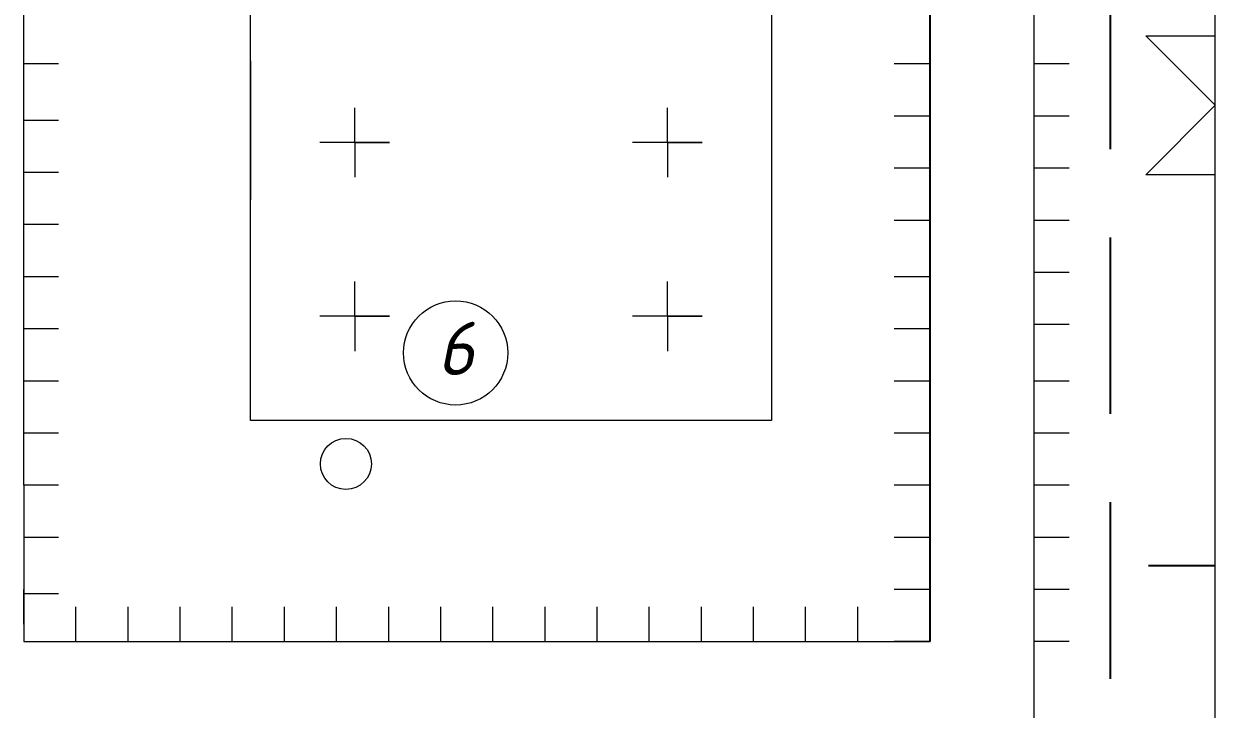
# Model space of a CAD drawing. Header units: millimetres. Extents: x 27137 to 30937, y -4667 to -569.
# Drawn here: x 28990.11 to 29024.4, y -2575.11 to -2555.39 of the extents above; entities that cross this region are included whole.
import ezdxf

# ---------------------------------------------------------------- set-up
doc = ezdxf.new("R2010")
doc.units = ezdxf.units.MM
doc.header["$LTSCALE"] = 0.4
doc.linetypes.add('штриховаяX2', pattern=[38.1, 25.4, -12.7])
doc.styles.add('Isocpeur', font='isocpeui.ttf', dxfattribs={"height": 2.5})

msp = doc.modelspace()

# ---------------------------------------------------------------- linework, layer by layer
at = {"linetype": 'штриховаяX2', "ltscale": 0.5}
msp.add_line((29021.3754, -2531.0555), (29021.3754, -2656.1993), dxfattribs=at)
at = {"lineweight": 15}
for p, q in [((29024.396, -2580.2309), (29024.396, -2535.2309)), ((28996.6313, -2566.8039), (28996.6313, -2541.8039)), ((28996.6313, -2566.8039), (28996.6313, -2541.8039)), ((29011.6313, -2541.8039), (29011.6313, -2566.8039)), ((29011.6313, -2541.8039), (29011.6313, -2566.8039)), ((29022.396, -2555.7309), (29024.396, -2555.7309)), ((29022.396, -2555.7309), (29024.396, -2557.7309)), ((28991.1105, -2556.5431), (28990.1105, -2556.5431)), ((28991.1105, -2556.5431), (28990.1105, -2556.5431)), ((28991.1105, -2556.5431), (28990.1105, -2556.5431)), ((28991.1105, -2556.5431), (28990.1105, -2556.5431)), ((28991.1105, -2556.5431), (28990.1105, -2556.5431)), ((28991.1105, -2556.5431), (28990.1105, -2556.5431)), ((28991.1105, -2556.5431), (28990.1105, -2556.5431)), ((28991.1105, -2556.5431), (28990.1105, -2556.5431)), ((28991.1105, -2556.5431), (28990.1105, -2556.5431)), ((28991.1105, -2556.5431), (28990.1105, -2556.5431)), ((28991.1105, -2556.5431), (28990.1105, -2556.5431)), ((28991.1105, -2556.5431), (28990.1105, -2556.5431)), ((28991.1105, -2556.5431), (28990.1105, -2556.5431)), ((28991.1105, -2556.5431), (28990.1105, -2556.5431)), ((28991.1105, -2556.5431), (28990.1105, -2556.5431)), ((28991.1105, -2556.5431), (28990.1105, -2556.5431)), ((28991.1105, -2556.5431), (28990.1105, -2556.5431)), ((28991.1105, -2556.5431), (28990.1105, -2556.5431)), ((28991.1105, -2556.5431), (28990.1105, -2556.5431)), ((28991.1105, -2556.5431), (28990.1105, -2556.5431)), ((28991.1105, -2556.5431), (28990.1105, -2556.5431)), ((28991.1105, -2556.5431), (28990.1105, -2556.5431)), ((28991.1105, -2556.5431), (28990.1105, -2556.5431)), ((28991.1105, -2556.5431), (28990.1105, -2556.5431)), ((28991.1105, -2556.5431), (28990.1105, -2556.5431)), ((28991.1105, -2556.5431), (28990.1105, -2556.5431)), ((28991.1105, -2556.5431), (28990.1105, -2556.5431)), ((28991.1105, -2556.5431), (28990.1105, -2556.5431)), ((28991.1105, -2556.5431), (28990.1105, -2556.5431)), ((28991.1105, -2556.5431), (28990.1105, -2556.5431)), ((28991.1105, -2556.5431), (28990.1105, -2556.5431)), ((28991.1105, -2556.5431), (28990.1105, -2556.5431)), ((28991.1105, -2556.5431), (28990.1105, -2556.5431)), ((28991.1105, -2556.5431), (28990.1105, -2556.5431)), ((28991.1105, -2556.5431), (28990.1105, -2556.5431)), ((28991.1105, -2556.5431), (28990.1105, -2556.5431)), ((28991.1105, -2556.5431), (28990.1105, -2556.5431)), ((28991.1105, -2556.5431), (28990.1105, -2556.5431)), ((28991.1105, -2556.5431), (28990.1105, -2556.5431)), ((28991.1105, -2556.5431), (28990.1105, -2556.5431)), ((28991.1105, -2556.5431), (28990.1105, -2556.5431)), ((28991.1105, -2556.5431), (28990.1105, -2556.5431)), ((28991.1105, -2556.5431), (28990.1105, -2556.5431)), ((28991.1105, -2556.5431), (28990.1105, -2556.5431)), ((28991.1105, -2556.5431), (28990.1105, -2556.5431)), ((28991.1105, -2556.5431), (28990.1105, -2556.5431)), ((28991.1105, -2556.5431), (28990.1105, -2556.5431)), ((28991.1105, -2556.5431), (28990.1105, -2556.5431)), ((28991.1105, -2556.5431), (28990.1105, -2556.5431)), ((28991.1105, -2556.5431), (28990.1105, -2556.5431)), ((28991.1105, -2556.5431), (28990.1105, -2556.5431)), ((28991.1105, -2556.5431), (28990.1105, -2556.5431)), ((28991.1105, -2556.5431), (28990.1105, -2556.5431)), ((28991.1105, -2556.5431), (28990.1105, -2556.5431)), ((28991.1105, -2556.5431), (28990.1105, -2556.5431)), ((28991.1105, -2556.5431), (28990.1105, -2556.5431)), ((28991.1105, -2556.5431), (28990.1105, -2556.5431)), ((28991.1105, -2556.5431), (28990.1105, -2556.5431)), ((28991.1105, -2556.5431), (28990.1105, -2556.5431)), ((28991.1105, -2556.5431), (28990.1105, -2556.5431)), ((28991.1105, -2556.5431), (28990.1105, -2556.5431)), ((28991.1105, -2556.5431), (28990.1105, -2556.5431)), ((28991.1105, -2556.5431), (28990.1105, -2556.5431)), ((28991.1105, -2556.5431), (28990.1105, -2556.5431)), ((28991.1105, -2556.5431), (28990.1105, -2556.5431)), ((28991.1105, -2556.5431), (28990.1105, -2556.5431)), ((28991.1105, -2556.5431), (28990.1105, -2556.5431)), ((28996.6313, -2556.4562), (28996.6313, -2560.4562)), ((29016.1603, -2556.5431), (29015.1603, -2556.5431)), ((29016.1603, -2556.5431), (29015.1603, -2556.5431)), ((29016.1603, -2556.5431), (29015.1603, -2556.5431)), ((29016.1603, -2556.5431), (29015.1603, -2556.5431)), ((29016.1603, -2556.5431), (29015.1603, -2556.5431)), ((29016.1603, -2556.5431), (29015.1603, -2556.5431)), ((29016.1603, -2556.5431), (29015.1603, -2556.5431)), ((29016.1603, -2556.5431), (29015.1603, -2556.5431)), ((29016.1603, -2556.5431), (29015.1603, -2556.5431)), ((29016.1603, -2556.5431), (29015.1603, -2556.5431)), ((29016.1603, -2556.5431), (29015.1603, -2556.5431)), ((29016.1603, -2556.5431), (29015.1603, -2556.5431)), ((29016.1603, -2556.5431), (29015.1603, -2556.5431)), ((29016.1603, -2556.5431), (29015.1603, -2556.5431)), ((29016.1603, -2556.5431), (29015.1603, -2556.5431)), ((29016.1603, -2556.5431), (29015.1603, -2556.5431)), ((29016.1603, -2556.5431), (29015.1603, -2556.5431)), ((29020.1898, -2556.5431), (29019.1898, -2556.5431)), ((29020.1898, -2556.5431), (29019.1898, -2556.5431)), ((29020.1898, -2556.5431), (29019.1898, -2556.5431)), ((29020.1898, -2556.5431), (29019.1898, -2556.5431)), ((29020.1898, -2556.5431), (29019.1898, -2556.5431)), ((29020.1898, -2556.5431), (29019.1898, -2556.5431)), ((29020.1898, -2556.5431), (29019.1898, -2556.5431)), ((29020.1898, -2556.5431), (29019.1898, -2556.5431)), ((29020.1898, -2556.5431), (29019.1898, -2556.5431)), ((29020.1898, -2556.5431), (29019.1898, -2556.5431)), ((29020.1898, -2556.5431), (29019.1898, -2556.5431)), ((29024.396, -2557.7309), (29022.396, -2559.7309)), ((28999.6313, -2558.8039), (28999.6313, -2557.8039)), ((29008.6313, -2558.8039), (29008.6313, -2557.8039)), ((29016.1603, -2558.0431), (29015.1603, -2558.0431)), ((29016.1603, -2558.0431), (29015.1603, -2558.0431)), ((29016.1603, -2558.0431), (29015.1603, -2558.0431)), ((29016.1603, -2558.0431), (29015.1603, -2558.0431)), ((29016.1603, -2558.0431), (29015.1603, -2558.0431)), ((29016.1603, -2558.0431), (29015.1603, -2558.0431)), ((29016.1603, -2558.0431), (29015.1603, -2558.0431)), ((29016.1603, -2558.0431), (29015.1603, -2558.0431)), ((29016.1603, -2558.0431), (29015.1603, -2558.0431)), ((29016.1603, -2558.0431), (29015.1603, -2558.0431)), ((29016.1603, -2558.0431), (29015.1603, -2558.0431)), ((29020.1898, -2558.0431), (29019.1898, -2558.0431)), ((29020.1898, -2558.0431), (29019.1898, -2558.0431)), ((29020.1898, -2558.0431), (29019.1898, -2558.0431)), ((29020.1898, -2558.0431), (29019.1898, -2558.0431)), ((29020.1898, -2558.0431), (29019.1898, -2558.0431)), ((29020.1898, -2558.0431), (29019.1898, -2558.0431)), ((29020.1898, -2558.0431), (29019.1898, -2558.0431)), ((29020.1898, -2558.0431), (29019.1898, -2558.0431)), ((29020.1898, -2558.0431), (29019.1898, -2558.0431)), ((29020.1898, -2558.0431), (29019.1898, -2558.0431)), ((29020.1898, -2558.0431), (29019.1898, -2558.0431)), ((29020.1898, -2558.0431), (29019.1898, -2558.0431)), ((29020.1898, -2558.0431), (29019.1898, -2558.0431)), ((28991.1105, -2558.167), (28990.1105, -2558.167)), ((28991.1105, -2558.167), (28990.1105, -2558.167)), ((28991.1105, -2558.167), (28990.1105, -2558.167)), ((28991.1105, -2558.167), (28990.1105, -2558.167)), ((28991.1105, -2558.167), (28990.1105, -2558.167)), ((28991.1105, -2558.167), (28990.1105, -2558.167)), ((28991.1105, -2558.167), (28990.1105, -2558.167)), ((28991.1105, -2558.167), (28990.1105, -2558.167)), ((28991.1105, -2558.167), (28990.1105, -2558.167)), ((28991.1105, -2558.167), (28990.1105, -2558.167)), ((28991.1105, -2558.167), (28990.1105, -2558.167)), ((28991.1105, -2558.167), (28990.1105, -2558.167)), ((28991.1105, -2558.167), (28990.1105, -2558.167)), ((28991.1105, -2558.167), (28990.1105, -2558.167)), ((28991.1105, -2558.167), (28990.1105, -2558.167)), ((28991.1105, -2558.167), (28990.1105, -2558.167)), ((28991.1105, -2558.167), (28990.1105, -2558.167)), ((28991.1105, -2558.167), (28990.1105, -2558.167)), ((28991.1105, -2558.167), (28990.1105, -2558.167)), ((28991.1105, -2558.167), (28990.1105, -2558.167)), ((28991.1105, -2558.167), (28990.1105, -2558.167)), ((28991.1105, -2558.167), (28990.1105, -2558.167)), ((28991.1105, -2558.167), (28990.1105, -2558.167)), ((28991.1105, -2558.167), (28990.1105, -2558.167)), ((28991.1105, -2558.167), (28990.1105, -2558.167)), ((28999.6313, -2558.8039), (28998.6313, -2558.8039)), ((28999.6313, -2558.8039), (28999.321, -2558.8039)), ((28999.6313, -2558.8039), (28999.6313, -2558.8039)), ((28999.6313, -2558.8039), (29000.6313, -2558.8039)), ((29000.6313, -2558.8039), (28999.6313, -2558.8039)), ((28999.6313, -2558.8039), (28999.6313, -2559.8039)), ((29008.6313, -2558.8039), (29007.6313, -2558.8039)), ((29008.6313, -2558.8039), (29008.321, -2558.8039)), ((29008.6313, -2558.8039), (29008.6313, -2558.8039)), ((29008.6313, -2558.8039), (29009.6313, -2558.8039)), ((29009.6313, -2558.8039), (29008.6313, -2558.8039)), ((29008.6313, -2558.8039), (29008.6313, -2559.8039)), ((28996.6313, -2566.8039), (28996.6313, -2559.1947)), ((28991.1105, -2559.667), (28990.1105, -2559.667)), ((28991.1105, -2559.667), (28990.1105, -2559.667)), ((28991.1105, -2559.667), (28990.1105, -2559.667)), ((28991.1105, -2559.667), (28990.1105, -2559.667)), ((28991.1105, -2559.667), (28990.1105, -2559.667)), ((28991.1105, -2559.667), (28990.1105, -2559.667)), ((28991.1105, -2559.667), (28990.1105, -2559.667)), ((28991.1105, -2559.667), (28990.1105, -2559.667)), ((28991.1105, -2559.667), (28990.1105, -2559.667)), ((28991.1105, -2559.667), (28990.1105, -2559.667)), ((28991.1105, -2559.667), (28990.1105, -2559.667)), ((28991.1105, -2559.667), (28990.1105, -2559.667)), ((28991.1105, -2559.667), (28990.1105, -2559.667)), ((28991.1105, -2559.667), (28990.1105, -2559.667)), ((28991.1105, -2559.667), (28990.1105, -2559.667)), ((28991.1105, -2559.667), (28990.1105, -2559.667)), ((28991.1105, -2559.667), (28990.1105, -2559.667)), ((29016.1603, -2559.5431), (29015.1603, -2559.5431)), ((29016.1603, -2559.5431), (29015.1603, -2559.5431)), ((29016.1603, -2559.5431), (29015.1603, -2559.5431)), ((29016.1603, -2559.5431), (29015.1603, -2559.5431)), ((29016.1603, -2559.5431), (29015.1603, -2559.5431)), ((29016.1603, -2559.5431), (29015.1603, -2559.5431)), ((29016.1603, -2559.5431), (29015.1603, -2559.5431)), ((29016.1603, -2559.5431), (29015.1603, -2559.5431)), ((29016.1603, -2559.5431), (29015.1603, -2559.5431)), ((29016.1603, -2559.5431), (29015.1603, -2559.5431)), ((29016.1603, -2559.5431), (29015.1603, -2559.5431)), ((29016.1603, -2559.5431), (29015.1603, -2559.5431)), ((29016.1603, -2559.5431), (29015.1603, -2559.5431)), ((29016.1603, -2559.5431), (29015.1603, -2559.5431)), ((29016.1603, -2559.5431), (29015.1603, -2559.5431)), ((29016.1603, -2559.5431), (29015.1603, -2559.5431)), ((29016.1603, -2559.5431), (29015.1603, -2559.5431)), ((29016.1603, -2559.5431), (29015.1603, -2559.5431)), ((29016.1603, -2559.5431), (29015.1603, -2559.5431)), ((29016.1603, -2559.5431), (29015.1603, -2559.5431)), ((29016.1603, -2559.5431), (29015.1603, -2559.5431)), ((29020.1898, -2559.5431), (29019.1898, -2559.5431)), ((29020.1898, -2559.5431), (29019.1898, -2559.5431)), ((29020.1898, -2559.5431), (29019.1898, -2559.5431)), ((29020.1898, -2559.5431), (29019.1898, -2559.5431)), ((29020.1898, -2559.5431), (29019.1898, -2559.5431)), ((29020.1898, -2559.5431), (29019.1898, -2559.5431)), ((29020.1898, -2559.5431), (29019.1898, -2559.5431)), ((29020.1898, -2559.5431), (29019.1898, -2559.5431)), ((29020.1898, -2559.5431), (29019.1898, -2559.5431)), ((29020.1898, -2559.5431), (29019.1898, -2559.5431)), ((29020.1898, -2559.5431), (29019.1898, -2559.5431)), ((29020.1898, -2559.5431), (29019.1898, -2559.5431)), ((29020.1898, -2559.5431), (29019.1898, -2559.5431)), ((29020.1898, -2559.5431), (29019.1898, -2559.5431)), ((29020.1898, -2559.5431), (29019.1898, -2559.5431)), ((29020.1898, -2559.5431), (29019.1898, -2559.5431)), ((29020.1898, -2559.5431), (29019.1898, -2559.5431)), ((29024.396, -2559.7309), (29022.396, -2559.7309)), ((28991.1105, -2561.167), (28990.1105, -2561.167)), ((28991.1105, -2561.167), (28990.1105, -2561.167)), ((28991.1105, -2561.167), (28990.1105, -2561.167)), ((28991.1105, -2561.167), (28990.1105, -2561.167)), ((28991.1105, -2561.167), (28990.1105, -2561.167)), ((28991.1105, -2561.167), (28990.1105, -2561.167)), ((28991.1105, -2561.167), (28990.1105, -2561.167)), ((28991.1105, -2561.167), (28990.1105, -2561.167)), ((28991.1105, -2561.167), (28990.1105, -2561.167)), ((28991.1105, -2561.167), (28990.1105, -2561.167)), ((28991.1105, -2561.167), (28990.1105, -2561.167)), ((29016.1603, -2561.0431), (29015.1603, -2561.0431)), ((29016.1603, -2561.0431), (29015.1603, -2561.0431)), ((29016.1603, -2561.0431), (29015.1603, -2561.0431)), ((29016.1603, -2561.0431), (29015.1603, -2561.0431)), ((29016.1603, -2561.0431), (29015.1603, -2561.0431)), ((29016.1603, -2561.0431), (29015.1603, -2561.0431)), ((29016.1603, -2561.0431), (29015.1603, -2561.0431)), ((29016.1603, -2561.0431), (29015.1603, -2561.0431)), ((29016.1603, -2561.0431), (29015.1603, -2561.0431)), ((29016.1603, -2561.0431), (29015.1603, -2561.0431)), ((29016.1603, -2561.0431), (29015.1603, -2561.0431)), ((29016.1603, -2561.0431), (29015.1603, -2561.0431)), ((29016.1603, -2561.0431), (29015.1603, -2561.0431)), ((29016.1603, -2561.0431), (29015.1603, -2561.0431)), ((29016.1603, -2561.0431), (29015.1603, -2561.0431)), ((29016.1603, -2561.0431), (29015.1603, -2561.0431)), ((29016.1603, -2561.0431), (29015.1603, -2561.0431)), ((29016.1603, -2561.0431), (29015.1603, -2561.0431)), ((29016.1603, -2561.0431), (29015.1603, -2561.0431)), ((29016.1603, -2561.0431), (29015.1603, -2561.0431)), ((29016.1603, -2561.0431), (29015.1603, -2561.0431)), ((29016.1603, -2561.0431), (29015.1603, -2561.0431)), ((29016.1603, -2561.0431), (29015.1603, -2561.0431)), ((29016.1603, -2561.0431), (29015.1603, -2561.0431)), ((29016.1603, -2561.0431), (29015.1603, -2561.0431)), ((29016.1603, -2561.0431), (29015.1603, -2561.0431)), ((29016.1603, -2561.0431), (29015.1603, -2561.0431)), ((29016.1603, -2561.0431), (29015.1603, -2561.0431)), ((29016.1603, -2561.0431), (29015.1603, -2561.0431)), ((29016.1603, -2561.0431), (29015.1603, -2561.0431)), ((29016.1603, -2561.0431), (29015.1603, -2561.0431)), ((29016.1603, -2561.0431), (29015.1603, -2561.0431)), ((29016.1603, -2561.0431), (29015.1603, -2561.0431)), ((29016.1603, -2561.0431), (29015.1603, -2561.0431)), ((29016.1603, -2561.0431), (29015.1603, -2561.0431)), ((29016.1603, -2561.0431), (29015.1603, -2561.0431)), ((29016.1603, -2561.0431), (29015.1603, -2561.0431)), ((29016.1603, -2561.0431), (29015.1603, -2561.0431)), ((29016.1603, -2561.0431), (29015.1603, -2561.0431)), ((29016.1603, -2561.0431), (29015.1603, -2561.0431)), ((29016.1603, -2561.0431), (29015.1603, -2561.0431)), ((29016.1603, -2561.0431), (29015.1603, -2561.0431)), ((29016.1603, -2561.0431), (29015.1603, -2561.0431)), ((29016.1603, -2561.0431), (29015.1603, -2561.0431)), ((29016.1603, -2561.0431), (29015.1603, -2561.0431)), ((29016.1603, -2561.0431), (29015.1603, -2561.0431)), ((29016.1603, -2561.0431), (29015.1603, -2561.0431)), ((29016.1603, -2561.0431), (29015.1603, -2561.0431)), ((29016.1603, -2561.0431), (29015.1603, -2561.0431)), ((29016.1603, -2561.0431), (29015.1603, -2561.0431)), ((29016.1603, -2561.0431), (29015.1603, -2561.0431)), ((29016.1603, -2561.0431), (29015.1603, -2561.0431)), ((29016.1603, -2561.0431), (29015.1603, -2561.0431)), ((29016.1603, -2561.0431), (29015.1603, -2561.0431)), ((29016.1603, -2561.0431), (29015.1603, -2561.0431)), ((29016.1603, -2561.0431), (29015.1603, -2561.0431)), ((29016.1603, -2561.0431), (29015.1603, -2561.0431)), ((29016.1603, -2561.0431), (29015.1603, -2561.0431)), ((29016.1603, -2561.0431), (29015.1603, -2561.0431)), ((29016.1603, -2561.0431), (29015.1603, -2561.0431)), ((29016.1603, -2561.0431), (29015.1603, -2561.0431)), ((29016.1603, -2561.0431), (29015.1603, -2561.0431)), ((29016.1603, -2561.0431), (29015.1603, -2561.0431)), ((29016.1603, -2561.0431), (29015.1603, -2561.0431)), ((29016.1603, -2561.0431), (29015.1603, -2561.0431)), ((29016.1603, -2561.0431), (29015.1603, -2561.0431)), ((29016.1603, -2561.0431), (29015.1603, -2561.0431)), ((29020.1898, -2561.0431), (29019.1898, -2561.0431)), ((29020.1898, -2561.0431), (29019.1898, -2561.0431)), ((29020.1898, -2561.0431), (29019.1898, -2561.0431)), ((29020.1898, -2561.0431), (29019.1898, -2561.0431)), ((29020.1898, -2561.0431), (29019.1898, -2561.0431)), ((29020.1898, -2561.0431), (29019.1898, -2561.0431)), ((29020.1898, -2561.0431), (29019.1898, -2561.0431)), ((29020.1898, -2561.0431), (29019.1898, -2561.0431)), ((29020.1898, -2561.0431), (29019.1898, -2561.0431)), ((29020.1898, -2561.0431), (29019.1898, -2561.0431)), ((29020.1898, -2561.0431), (29019.1898, -2561.0431)), ((29020.1898, -2562.5431), (29019.1898, -2562.5431)), ((29020.1898, -2562.5431), (29019.1898, -2562.5431)), ((29020.1898, -2562.5431), (29019.1898, -2562.5431)), ((29020.1898, -2562.5431), (29019.1898, -2562.5431)), ((29020.1898, -2562.5431), (29019.1898, -2562.5431)), ((29020.1898, -2562.5431), (29019.1898, -2562.5431)), ((29020.1898, -2562.5431), (29019.1898, -2562.5431)), ((29020.1898, -2562.5431), (29019.1898, -2562.5431)), ((29020.1898, -2562.5431), (29019.1898, -2562.5431)), ((29020.1898, -2562.5431), (29019.1898, -2562.5431)), ((29020.1898, -2562.5431), (29019.1898, -2562.5431)), ((29020.1898, -2562.5431), (29019.1898, -2562.5431)), ((29020.1898, -2562.5431), (29019.1898, -2562.5431)), ((29020.1898, -2562.5431), (29019.1898, -2562.5431)), ((29020.1898, -2562.5431), (29019.1898, -2562.5431)), ((29020.1898, -2562.5431), (29019.1898, -2562.5431)), ((29020.1898, -2562.5431), (29019.1898, -2562.5431)), ((29020.1898, -2562.5431), (29019.1898, -2562.5431)), ((29020.1898, -2562.5431), (29019.1898, -2562.5431)), ((29020.1898, -2562.5431), (29019.1898, -2562.5431)), ((29020.1898, -2562.5431), (29019.1898, -2562.5431)), ((28991.1105, -2562.667), (28990.1105, -2562.667)), ((28991.1105, -2562.667), (28990.1105, -2562.667)), ((28991.1105, -2562.667), (28990.1105, -2562.667)), ((28991.1105, -2562.667), (28990.1105, -2562.667)), ((28991.1105, -2562.667), (28990.1105, -2562.667)), ((28991.1105, -2562.667), (28990.1105, -2562.667)), ((28991.1105, -2562.667), (28990.1105, -2562.667)), ((28991.1105, -2562.667), (28990.1105, -2562.667)), ((28991.1105, -2562.667), (28990.1105, -2562.667)), ((28991.1105, -2562.667), (28990.1105, -2562.667)), ((28991.1105, -2562.667), (28990.1105, -2562.667)), ((28991.1105, -2562.667), (28990.1105, -2562.667)), ((28991.1105, -2562.667), (28990.1105, -2562.667)), ((28999.6313, -2563.8039), (28999.6313, -2562.8039)), ((29008.6313, -2563.8039), (29008.6313, -2562.8039)), ((29016.1603, -2562.667), (29015.1603, -2562.667)), ((29016.1603, -2562.667), (29015.1603, -2562.667)), ((29016.1603, -2562.667), (29015.1603, -2562.667)), ((29016.1603, -2562.667), (29015.1603, -2562.667)), ((29016.1603, -2562.667), (29015.1603, -2562.667)), ((29016.1603, -2562.667), (29015.1603, -2562.667)), ((29016.1603, -2562.667), (29015.1603, -2562.667)), ((29016.1603, -2562.667), (29015.1603, -2562.667)), ((29016.1603, -2562.667), (29015.1603, -2562.667)), ((29016.1603, -2562.667), (29015.1603, -2562.667)), ((29016.1603, -2562.667), (29015.1603, -2562.667)), ((29016.1603, -2562.667), (29015.1603, -2562.667)), ((29016.1603, -2562.667), (29015.1603, -2562.667)), ((29016.1603, -2562.667), (29015.1603, -2562.667)), ((29016.1603, -2562.667), (29015.1603, -2562.667)), ((29016.1603, -2562.667), (29015.1603, -2562.667)), ((29016.1603, -2562.667), (29015.1603, -2562.667)), ((29016.1603, -2562.667), (29015.1603, -2562.667)), ((29016.1603, -2562.667), (29015.1603, -2562.667)), ((29016.1603, -2562.667), (29015.1603, -2562.667)), ((29016.1603, -2562.667), (29015.1603, -2562.667)), ((29016.1603, -2562.667), (29015.1603, -2562.667)), ((29016.1603, -2562.667), (29015.1603, -2562.667)), ((29016.1603, -2562.667), (29015.1603, -2562.667)), ((29016.1603, -2562.667), (29015.1603, -2562.667)), ((28999.6313, -2563.8039), (28998.6313, -2563.8039)), ((28999.6313, -2563.8039), (28999.6313, -2563.8039)), ((28999.6313, -2563.8039), (28999.6313, -2564.2668)), ((28999.6313, -2563.8039), (29000.6313, -2563.8039)), ((29000.6313, -2563.8039), (28999.6313, -2563.8039)), ((28999.6313, -2563.8039), (28999.6313, -2564.8039)), ((29008.6313, -2563.8039), (29007.6313, -2563.8039)), ((29008.6313, -2563.8039), (29008.6313, -2563.8039)), ((29008.6313, -2563.8039), (29008.6313, -2564.2668)), ((29008.6313, -2563.8039), (29009.6313, -2563.8039)), ((29009.6313, -2563.8039), (29008.6313, -2563.8039)), ((29008.6313, -2563.8039), (29008.6313, -2564.8039)), ((28991.1105, -2564.167), (28990.1105, -2564.167)), ((28991.1105, -2564.167), (28990.1105, -2564.167)), ((28991.1105, -2564.167), (28990.1105, -2564.167)), ((28991.1105, -2564.167), (28990.1105, -2564.167)), ((28991.1105, -2564.167), (28990.1105, -2564.167)), ((28991.1105, -2564.167), (28990.1105, -2564.167)), ((28991.1105, -2564.167), (28990.1105, -2564.167)), ((28991.1105, -2564.167), (28990.1105, -2564.167)), ((28991.1105, -2564.167), (28990.1105, -2564.167)), ((28991.1105, -2564.167), (28990.1105, -2564.167)), ((28991.1105, -2564.167), (28990.1105, -2564.167)), ((28991.1105, -2564.167), (28990.1105, -2564.167)), ((28991.1105, -2564.167), (28990.1105, -2564.167)), ((28991.1105, -2564.167), (28990.1105, -2564.167)), ((28991.1105, -2564.167), (28990.1105, -2564.167)), ((28991.1105, -2564.167), (28990.1105, -2564.167)), ((28991.1105, -2564.167), (28990.1105, -2564.167)), ((29016.1603, -2564.167), (29015.1603, -2564.167)), ((29016.1603, -2564.167), (29015.1603, -2564.167)), ((29016.1603, -2564.167), (29015.1603, -2564.167)), ((29016.1603, -2564.167), (29015.1603, -2564.167)), ((29016.1603, -2564.167), (29015.1603, -2564.167)), ((29016.1603, -2564.167), (29015.1603, -2564.167)), ((29016.1603, -2564.167), (29015.1603, -2564.167)), ((29016.1603, -2564.167), (29015.1603, -2564.167)), ((29016.1603, -2564.167), (29015.1603, -2564.167)), ((29016.1603, -2564.167), (29015.1603, -2564.167)), ((29016.1603, -2564.167), (29015.1603, -2564.167)), ((29016.1603, -2564.167), (29015.1603, -2564.167)), ((29016.1603, -2564.167), (29015.1603, -2564.167)), ((29016.1603, -2564.167), (29015.1603, -2564.167)), ((29016.1603, -2564.167), (29015.1603, -2564.167)), ((29016.1603, -2564.167), (29015.1603, -2564.167)), ((29016.1603, -2564.167), (29015.1603, -2564.167)), ((29020.1898, -2564.0431), (29019.1898, -2564.0431)), ((29020.1898, -2564.0431), (29019.1898, -2564.0431)), ((29020.1898, -2564.0431), (29019.1898, -2564.0431)), ((29020.1898, -2564.0431), (29019.1898, -2564.0431)), ((29020.1898, -2564.0431), (29019.1898, -2564.0431)), ((29020.1898, -2564.0431), (29019.1898, -2564.0431)), ((29020.1898, -2564.0431), (29019.1898, -2564.0431)), ((29020.1898, -2564.0431), (29019.1898, -2564.0431)), ((29020.1898, -2564.0431), (29019.1898, -2564.0431)), ((29020.1898, -2564.0431), (29019.1898, -2564.0431)), ((29020.1898, -2564.0431), (29019.1898, -2564.0431)), ((29020.1898, -2564.0431), (29019.1898, -2564.0431)), ((29020.1898, -2564.0431), (29019.1898, -2564.0431)), ((29020.1898, -2564.0431), (29019.1898, -2564.0431)), ((29020.1898, -2564.0431), (29019.1898, -2564.0431)), ((29020.1898, -2564.0431), (29019.1898, -2564.0431)), ((29020.1898, -2564.0431), (29019.1898, -2564.0431)), ((29020.1898, -2564.0431), (29019.1898, -2564.0431)), ((29020.1898, -2564.0431), (29019.1898, -2564.0431)), ((29020.1898, -2564.0431), (29019.1898, -2564.0431)), ((29020.1898, -2564.0431), (29019.1898, -2564.0431)), ((29020.1898, -2564.0431), (29019.1898, -2564.0431)), ((29020.1898, -2564.0431), (29019.1898, -2564.0431)), ((29020.1898, -2564.0431), (29019.1898, -2564.0431)), ((29020.1898, -2564.0431), (29019.1898, -2564.0431)), ((29020.1898, -2564.0431), (29019.1898, -2564.0431)), ((29020.1898, -2564.0431), (29019.1898, -2564.0431)), ((29020.1898, -2564.0431), (29019.1898, -2564.0431)), ((29020.1898, -2564.0431), (29019.1898, -2564.0431)), ((29020.1898, -2564.0431), (29019.1898, -2564.0431)), ((29020.1898, -2564.0431), (29019.1898, -2564.0431)), ((29020.1898, -2564.0431), (29019.1898, -2564.0431)), ((29020.1898, -2564.0431), (29019.1898, -2564.0431)), ((29020.1898, -2564.0431), (29019.1898, -2564.0431)), ((29020.1898, -2564.0431), (29019.1898, -2564.0431)), ((29020.1898, -2564.0431), (29019.1898, -2564.0431)), ((29020.1898, -2564.0431), (29019.1898, -2564.0431)), ((29020.1898, -2564.0431), (29019.1898, -2564.0431)), ((29020.1898, -2564.0431), (29019.1898, -2564.0431)), ((29020.1898, -2564.0431), (29019.1898, -2564.0431)), ((29020.1898, -2564.0431), (29019.1898, -2564.0431)), ((29020.1898, -2564.0431), (29019.1898, -2564.0431)), ((29020.1898, -2564.0431), (29019.1898, -2564.0431)), ((29020.1898, -2564.0431), (29019.1898, -2564.0431)), ((29020.1898, -2564.0431), (29019.1898, -2564.0431)), ((29020.1898, -2564.0431), (29019.1898, -2564.0431)), ((29020.1898, -2564.0431), (29019.1898, -2564.0431)), ((29020.1898, -2564.0431), (29019.1898, -2564.0431)), ((29020.1898, -2564.0431), (29019.1898, -2564.0431)), ((29020.1898, -2564.0431), (29019.1898, -2564.0431)), ((29020.1898, -2564.0431), (29019.1898, -2564.0431)), ((29020.1898, -2564.0431), (29019.1898, -2564.0431)), ((29020.1898, -2564.0431), (29019.1898, -2564.0431)), ((29020.1898, -2564.0431), (29019.1898, -2564.0431)), ((29020.1898, -2564.0431), (29019.1898, -2564.0431)), ((29020.1898, -2564.0431), (29019.1898, -2564.0431)), ((29020.1898, -2564.0431), (29019.1898, -2564.0431)), ((29020.1898, -2564.0431), (29019.1898, -2564.0431)), ((29020.1898, -2564.0431), (29019.1898, -2564.0431)), ((29020.1898, -2564.0431), (29019.1898, -2564.0431)), ((29020.1898, -2564.0431), (29019.1898, -2564.0431)), ((29020.1898, -2564.0431), (29019.1898, -2564.0431)), ((29020.1898, -2564.0431), (29019.1898, -2564.0431)), ((29020.1898, -2564.0431), (29019.1898, -2564.0431)), ((29020.1898, -2564.0431), (29019.1898, -2564.0431)), ((29020.1898, -2564.0431), (29019.1898, -2564.0431)), ((29020.1898, -2564.0431), (29019.1898, -2564.0431)), ((28991.1105, -2565.667), (28990.1105, -2565.667)), ((28991.1105, -2565.667), (28990.1105, -2565.667)), ((28991.1105, -2565.667), (28990.1105, -2565.667)), ((28991.1105, -2565.667), (28990.1105, -2565.667)), ((28991.1105, -2565.667), (28990.1105, -2565.667)), ((28991.1105, -2565.667), (28990.1105, -2565.667)), ((28991.1105, -2565.667), (28990.1105, -2565.667)), ((28991.1105, -2565.667), (28990.1105, -2565.667)), ((28991.1105, -2565.667), (28990.1105, -2565.667)), ((28991.1105, -2565.667), (28990.1105, -2565.667)), ((28991.1105, -2565.667), (28990.1105, -2565.667)), ((29016.1603, -2565.667), (29015.1603, -2565.667)), ((29016.1603, -2565.667), (29015.1603, -2565.667)), ((29016.1603, -2565.667), (29015.1603, -2565.667)), ((29016.1603, -2565.667), (29015.1603, -2565.667)), ((29016.1603, -2565.667), (29015.1603, -2565.667)), ((29016.1603, -2565.667), (29015.1603, -2565.667)), ((29016.1603, -2565.667), (29015.1603, -2565.667)), ((29016.1603, -2565.667), (29015.1603, -2565.667)), ((29016.1603, -2565.667), (29015.1603, -2565.667)), ((29016.1603, -2565.667), (29015.1603, -2565.667)), ((29016.1603, -2565.667), (29015.1603, -2565.667)), ((29020.1898, -2565.667), (29019.1898, -2565.667)), ((29020.1898, -2565.667), (29019.1898, -2565.667)), ((29020.1898, -2565.667), (29019.1898, -2565.667)), ((29020.1898, -2565.667), (29019.1898, -2565.667)), ((29020.1898, -2565.667), (29019.1898, -2565.667)), ((29020.1898, -2565.667), (29019.1898, -2565.667)), ((29020.1898, -2565.667), (29019.1898, -2565.667)), ((29020.1898, -2565.667), (29019.1898, -2565.667)), ((29020.1898, -2565.667), (29019.1898, -2565.667)), ((29020.1898, -2565.667), (29019.1898, -2565.667)), ((29020.1898, -2565.667), (29019.1898, -2565.667)), ((29020.1898, -2565.667), (29019.1898, -2565.667)), ((29020.1898, -2565.667), (29019.1898, -2565.667)), ((29020.1898, -2565.667), (29019.1898, -2565.667)), ((29020.1898, -2565.667), (29019.1898, -2565.667)), ((29020.1898, -2565.667), (29019.1898, -2565.667)), ((29020.1898, -2565.667), (29019.1898, -2565.667)), ((29020.1898, -2565.667), (29019.1898, -2565.667)), ((29020.1898, -2565.667), (29019.1898, -2565.667)), ((29020.1898, -2565.667), (29019.1898, -2565.667)), ((29020.1898, -2565.667), (29019.1898, -2565.667)), ((29020.1898, -2565.667), (29019.1898, -2565.667)), ((29020.1898, -2565.667), (29019.1898, -2565.667)), ((29020.1898, -2565.667), (29019.1898, -2565.667)), ((29020.1898, -2565.667), (29019.1898, -2565.667)), ((29011.6313, -2566.8039), (28996.6313, -2566.8039)), ((28991.1105, -2567.167), (28990.1105, -2567.167)), ((28991.1105, -2567.167), (28990.1105, -2567.167)), ((28991.1105, -2567.167), (28990.1105, -2567.167)), ((28991.1105, -2567.167), (28990.1105, -2567.167)), ((28991.1105, -2567.167), (28990.1105, -2567.167)), ((28991.1105, -2567.167), (28990.1105, -2567.167)), ((28991.1105, -2567.167), (28990.1105, -2567.167)), ((28991.1105, -2567.167), (28990.1105, -2567.167)), ((28991.1105, -2567.167), (28990.1105, -2567.167)), ((28991.1105, -2567.167), (28990.1105, -2567.167)), ((28991.1105, -2567.167), (28990.1105, -2567.167)), ((28991.1105, -2567.167), (28990.1105, -2567.167)), ((28991.1105, -2567.167), (28990.1105, -2567.167)), ((28991.1105, -2567.167), (28990.1105, -2567.167)), ((28991.1105, -2567.167), (28990.1105, -2567.167)), ((28991.1105, -2567.167), (28990.1105, -2567.167)), ((28991.1105, -2567.167), (28990.1105, -2567.167)), ((28991.1105, -2567.167), (28990.1105, -2567.167)), ((28991.1105, -2567.167), (28990.1105, -2567.167)), ((28991.1105, -2567.167), (28990.1105, -2567.167)), ((28991.1105, -2567.167), (28990.1105, -2567.167)), ((29016.1603, -2567.167), (29015.1603, -2567.167)), ((29016.1603, -2567.167), (29015.1603, -2567.167)), ((29016.1603, -2567.167), (29015.1603, -2567.167)), ((29016.1603, -2567.167), (29015.1603, -2567.167)), ((29016.1603, -2567.167), (29015.1603, -2567.167)), ((29016.1603, -2567.167), (29015.1603, -2567.167)), ((29016.1603, -2567.167), (29015.1603, -2567.167)), ((29016.1603, -2567.167), (29015.1603, -2567.167)), ((29016.1603, -2567.167), (29015.1603, -2567.167)), ((29016.1603, -2567.167), (29015.1603, -2567.167)), ((29016.1603, -2567.167), (29015.1603, -2567.167)), ((29016.1603, -2567.167), (29015.1603, -2567.167)), ((29016.1603, -2567.167), (29015.1603, -2567.167)), ((29020.1898, -2567.167), (29019.1898, -2567.167)), ((29020.1898, -2567.167), (29019.1898, -2567.167)), ((29020.1898, -2567.167), (29019.1898, -2567.167)), ((29020.1898, -2567.167), (29019.1898, -2567.167)), ((29020.1898, -2567.167), (29019.1898, -2567.167)), ((29020.1898, -2567.167), (29019.1898, -2567.167)), ((29020.1898, -2567.167), (29019.1898, -2567.167)), ((29020.1898, -2567.167), (29019.1898, -2567.167)), ((29020.1898, -2567.167), (29019.1898, -2567.167)), ((29020.1898, -2567.167), (29019.1898, -2567.167)), ((29020.1898, -2567.167), (29019.1898, -2567.167)), ((29020.1898, -2567.167), (29019.1898, -2567.167)), ((29020.1898, -2567.167), (29019.1898, -2567.167)), ((29020.1898, -2567.167), (29019.1898, -2567.167)), ((29020.1898, -2567.167), (29019.1898, -2567.167)), ((29020.1898, -2567.167), (29019.1898, -2567.167)), ((29020.1898, -2567.167), (29019.1898, -2567.167)), ((28990.1105, -2568.667), (28990.1105, -2567.667)), ((28990.1105, -2568.667), (28990.1105, -2567.667)), ((28990.1105, -2568.667), (28990.1105, -2573.167)), ((28991.1105, -2568.667), (28990.1105, -2568.667)), ((28991.1105, -2568.667), (28990.1105, -2568.667)), ((28991.1105, -2568.667), (28990.1105, -2568.667)), ((28991.1105, -2568.667), (28990.1105, -2568.667)), ((28991.1105, -2568.667), (28990.1105, -2568.667)), ((28991.1105, -2568.667), (28990.1105, -2568.667)), ((28991.1105, -2568.667), (28990.1105, -2568.667)), ((28991.1105, -2568.667), (28990.1105, -2568.667)), ((28991.1105, -2568.667), (28990.1105, -2568.667)), ((28991.1105, -2568.667), (28990.1105, -2568.667)), ((28991.1105, -2568.667), (28990.1105, -2568.667)), ((28991.1105, -2568.667), (28990.1105, -2568.667)), ((28991.1105, -2568.667), (28990.1105, -2568.667)), ((28991.1105, -2568.667), (28990.1105, -2568.667)), ((28991.1105, -2568.667), (28990.1105, -2568.667)), ((28991.1105, -2568.667), (28990.1105, -2568.667)), ((28991.1105, -2568.667), (28990.1105, -2568.667)), ((28991.1105, -2568.667), (28990.1105, -2568.667)), ((28991.1105, -2568.667), (28990.1105, -2568.667)), ((28991.1105, -2568.667), (28990.1105, -2568.667)), ((28991.1105, -2568.667), (28990.1105, -2568.667)), ((28991.1105, -2568.667), (28990.1105, -2568.667)), ((28991.1105, -2568.667), (28990.1105, -2568.667)), ((28991.1105, -2568.667), (28990.1105, -2568.667)), ((28991.1105, -2568.667), (28990.1105, -2568.667)), ((28991.1105, -2568.667), (28990.1105, -2568.667)), ((28991.1105, -2568.667), (28990.1105, -2568.667)), ((28991.1105, -2568.667), (28990.1105, -2568.667)), ((28991.1105, -2568.667), (28990.1105, -2568.667)), ((28991.1105, -2568.667), (28990.1105, -2568.667)), ((28991.1105, -2568.667), (28990.1105, -2568.667)), ((28991.1105, -2568.667), (28990.1105, -2568.667)), ((28991.1105, -2568.667), (28990.1105, -2568.667)), ((28991.1105, -2568.667), (28990.1105, -2568.667)), ((28991.1105, -2568.667), (28990.1105, -2568.667)), ((28991.1105, -2568.667), (28990.1105, -2568.667)), ((28991.1105, -2568.667), (28990.1105, -2568.667)), ((28991.1105, -2568.667), (28990.1105, -2568.667)), ((28991.1105, -2568.667), (28990.1105, -2568.667)), ((28991.1105, -2568.667), (28990.1105, -2568.667)), ((28991.1105, -2568.667), (28990.1105, -2568.667)), ((28991.1105, -2568.667), (28990.1105, -2568.667)), ((29016.1603, -2568.667), (29015.1603, -2568.667)), ((29016.1603, -2568.667), (29015.1603, -2568.667)), ((29016.1603, -2568.667), (29015.1603, -2568.667)), ((29016.1603, -2568.667), (29015.1603, -2568.667)), ((29016.1603, -2568.667), (29015.1603, -2568.667)), ((29016.1603, -2568.667), (29015.1603, -2568.667)), ((29016.1603, -2568.667), (29015.1603, -2568.667)), ((29016.1603, -2568.667), (29015.1603, -2568.667)), ((29016.1603, -2568.667), (29015.1603, -2568.667)), ((29016.1603, -2568.667), (29015.1603, -2568.667)), ((29016.1603, -2568.667), (29015.1603, -2568.667)), ((29016.1603, -2568.667), (29015.1603, -2568.667)), ((29016.1603, -2568.667), (29015.1603, -2568.667)), ((29016.1603, -2568.667), (29015.1603, -2568.667)), ((29016.1603, -2568.667), (29015.1603, -2568.667)), ((29016.1603, -2568.667), (29015.1603, -2568.667)), ((29016.1603, -2568.667), (29015.1603, -2568.667)), ((29020.1898, -2568.667), (29019.1898, -2568.667)), ((29020.1898, -2568.667), (29019.1898, -2568.667)), ((29020.1898, -2568.667), (29019.1898, -2568.667)), ((29020.1898, -2568.667), (29019.1898, -2568.667)), ((29020.1898, -2568.667), (29019.1898, -2568.667)), ((29020.1898, -2568.667), (29019.1898, -2568.667)), ((29020.1898, -2568.667), (29019.1898, -2568.667)), ((29020.1898, -2568.667), (29019.1898, -2568.667)), ((29020.1898, -2568.667), (29019.1898, -2568.667)), ((29020.1898, -2568.667), (29019.1898, -2568.667)), ((29020.1898, -2568.667), (29019.1898, -2568.667)), ((28991.1105, -2570.167), (28990.1105, -2570.167)), ((28991.1105, -2570.167), (28990.1105, -2570.167)), ((28991.1105, -2570.167), (28990.1105, -2570.167)), ((28991.1105, -2570.167), (28990.1105, -2570.167)), ((28991.1105, -2570.167), (28990.1105, -2570.167)), ((28991.1105, -2570.167), (28990.1105, -2570.167)), ((28991.1105, -2570.167), (28990.1105, -2570.167)), ((28991.1105, -2570.167), (28990.1105, -2570.167)), ((28991.1105, -2570.167), (28990.1105, -2570.167)), ((28991.1105, -2570.167), (28990.1105, -2570.167)), ((28991.1105, -2570.167), (28990.1105, -2570.167)), ((29016.1603, -2570.167), (29015.1603, -2570.167)), ((29016.1603, -2570.167), (29015.1603, -2570.167)), ((29016.1603, -2570.167), (29015.1603, -2570.167)), ((29016.1603, -2570.167), (29015.1603, -2570.167)), ((29016.1603, -2570.167), (29015.1603, -2570.167)), ((29016.1603, -2570.167), (29015.1603, -2570.167)), ((29016.1603, -2570.167), (29015.1603, -2570.167)), ((29016.1603, -2570.167), (29015.1603, -2570.167)), ((29016.1603, -2570.167), (29015.1603, -2570.167)), ((29016.1603, -2570.167), (29015.1603, -2570.167)), ((29016.1603, -2570.167), (29015.1603, -2570.167)), ((29016.1603, -2570.167), (29015.1603, -2570.167)), ((29016.1603, -2570.167), (29015.1603, -2570.167)), ((29016.1603, -2570.167), (29015.1603, -2570.167)), ((29016.1603, -2570.167), (29015.1603, -2570.167)), ((29016.1603, -2570.167), (29015.1603, -2570.167)), ((29016.1603, -2570.167), (29015.1603, -2570.167)), ((29016.1603, -2570.167), (29015.1603, -2570.167)), ((29016.1603, -2570.167), (29015.1603, -2570.167)), ((29016.1603, -2570.167), (29015.1603, -2570.167)), ((29016.1603, -2570.167), (29015.1603, -2570.167)), ((29016.1603, -2570.167), (29015.1603, -2570.167)), ((29016.1603, -2570.167), (29015.1603, -2570.167)), ((29016.1603, -2570.167), (29015.1603, -2570.167)), ((29020.1898, -2570.167), (29019.1898, -2570.167)), ((29020.1898, -2570.167), (29019.1898, -2570.167)), ((29020.1898, -2570.167), (29019.1898, -2570.167)), ((29020.1898, -2570.167), (29019.1898, -2570.167)), ((29020.1898, -2570.167), (29019.1898, -2570.167)), ((29020.1898, -2570.167), (29019.1898, -2570.167)), ((29020.1898, -2570.167), (29019.1898, -2570.167)), ((29020.1898, -2570.167), (29019.1898, -2570.167)), ((29020.1898, -2570.167), (29019.1898, -2570.167)), ((29020.1898, -2570.167), (29019.1898, -2570.167)), ((29020.1898, -2570.167), (29019.1898, -2570.167)), ((29020.1898, -2570.167), (29019.1898, -2570.167)), ((29020.1898, -2570.167), (29019.1898, -2570.167)), ((28990.1105, -2572.667), (28990.1105, -2571.667)), ((28990.1105, -2572.667), (28990.1105, -2571.667)), ((28991.1105, -2571.7909), (28990.1105, -2571.7909)), ((28991.1105, -2571.7909), (28990.1105, -2571.7909)), ((28991.1105, -2571.7909), (28990.1105, -2571.7909)), ((28991.1105, -2571.7909), (28990.1105, -2571.7909)), ((28991.1105, -2571.7909), (28990.1105, -2571.7909)), ((28991.1105, -2571.7909), (28990.1105, -2571.7909)), ((28991.1105, -2571.7909), (28990.1105, -2571.7909)), ((28991.1105, -2571.7909), (28990.1105, -2571.7909)), ((28991.1105, -2571.7909), (28990.1105, -2571.7909)), ((28991.1105, -2571.7909), (28990.1105, -2571.7909)), ((28991.1105, -2571.7909), (28990.1105, -2571.7909)), ((28991.1105, -2571.7909), (28990.1105, -2571.7909)), ((28991.1105, -2571.7909), (28990.1105, -2571.7909)), ((28991.1105, -2571.7909), (28990.1105, -2571.7909)), ((28991.1105, -2571.7909), (28990.1105, -2571.7909)), ((28991.1105, -2571.7909), (28990.1105, -2571.7909)), ((28991.1105, -2571.7909), (28990.1105, -2571.7909)), ((29016.1603, -2571.667), (29015.1603, -2571.667)), ((29016.1603, -2571.667), (29015.1603, -2571.667)), ((29016.1603, -2571.667), (29015.1603, -2571.667)), ((29016.1603, -2571.667), (29015.1603, -2571.667)), ((29016.1603, -2571.667), (29015.1603, -2571.667)), ((29016.1603, -2571.667), (29015.1603, -2571.667)), ((29016.1603, -2571.667), (29015.1603, -2571.667)), ((29016.1603, -2571.667), (29015.1603, -2571.667)), ((29016.1603, -2571.667), (29015.1603, -2571.667)), ((29016.1603, -2571.667), (29015.1603, -2571.667)), ((29016.1603, -2571.667), (29015.1603, -2571.667)), ((29016.1603, -2571.667), (29015.1603, -2571.667)), ((29016.1603, -2571.667), (29015.1603, -2571.667)), ((29016.1603, -2571.667), (29015.1603, -2571.667)), ((29016.1603, -2571.667), (29015.1603, -2571.667)), ((29016.1603, -2571.667), (29015.1603, -2571.667)), ((29016.1603, -2571.667), (29015.1603, -2571.667)), ((29020.1898, -2571.667), (29019.1898, -2571.667)), ((29020.1898, -2571.667), (29019.1898, -2571.667)), ((29020.1898, -2571.667), (29019.1898, -2571.667)), ((29020.1898, -2571.667), (29019.1898, -2571.667)), ((29020.1898, -2571.667), (29019.1898, -2571.667)), ((29020.1898, -2571.667), (29019.1898, -2571.667)), ((29020.1898, -2571.667), (29019.1898, -2571.667)), ((29020.1898, -2571.667), (29019.1898, -2571.667)), ((29020.1898, -2571.667), (29019.1898, -2571.667)), ((29020.1898, -2571.667), (29019.1898, -2571.667)), ((29020.1898, -2571.667), (29019.1898, -2571.667)), ((29020.1898, -2571.667), (29019.1898, -2571.667)), ((29020.1898, -2571.667), (29019.1898, -2571.667)), ((29020.1898, -2571.667), (29019.1898, -2571.667)), ((29020.1898, -2571.667), (29019.1898, -2571.667)), ((29020.1898, -2571.667), (29019.1898, -2571.667)), ((29020.1898, -2571.667), (29019.1898, -2571.667)), ((28991.6105, -2573.167), (28991.6105, -2572.167)), ((28991.6105, -2573.167), (28991.6105, -2572.167)), ((28991.6105, -2573.167), (28991.6105, -2572.167)), ((28991.6105, -2573.167), (28991.6105, -2572.167)), ((28993.1105, -2573.167), (28993.1105, -2572.167)), ((28993.1105, -2573.167), (28993.1105, -2572.167)), ((28994.6105, -2573.167), (28994.6105, -2572.167)), ((28994.6105, -2573.167), (28994.6105, -2572.167)), ((28994.6105, -2573.167), (28994.6105, -2572.167)), ((28994.6105, -2573.167), (28994.6105, -2572.167)), ((28996.1105, -2573.167), (28996.1105, -2572.167)), ((28996.1105, -2573.167), (28996.1105, -2572.167)), ((28996.1105, -2573.167), (28996.1105, -2572.167)), ((28996.1105, -2573.167), (28996.1105, -2572.167)), ((28996.1105, -2573.167), (28996.1105, -2572.167)), ((28996.1105, -2573.167), (28996.1105, -2572.167)), ((28997.6105, -2573.167), (28997.6105, -2572.167)), ((28997.6105, -2573.167), (28997.6105, -2572.167)), ((28997.6105, -2573.167), (28997.6105, -2572.167)), ((28997.6105, -2573.167), (28997.6105, -2572.167)), ((28997.6105, -2573.167), (28997.6105, -2572.167)), ((28997.6105, -2573.167), (28997.6105, -2572.167)), ((28999.1105, -2573.167), (28999.1105, -2572.167)), ((28999.1105, -2573.167), (28999.1105, -2572.167)), ((28999.1105, -2573.167), (28999.1105, -2572.167)), ((28999.1105, -2573.167), (28999.1105, -2572.167)), ((29000.6105, -2573.167), (29000.6105, -2572.167)), ((29000.6105, -2573.167), (29000.6105, -2572.167)), ((29002.1105, -2573.167), (29002.1105, -2572.167)), ((29002.1105, -2573.167), (29002.1105, -2572.167)), ((29002.1105, -2573.167), (29002.1105, -2572.167)), ((29002.1105, -2573.167), (29002.1105, -2572.167)), ((29003.6105, -2573.167), (29003.6105, -2572.167)), ((29003.6105, -2573.167), (29003.6105, -2572.167)), ((29005.1105, -2573.167), (29005.1105, -2572.167)), ((29005.1105, -2573.167), (29005.1105, -2572.167)), ((29005.1105, -2573.167), (29005.1105, -2572.167)), ((29005.1105, -2573.167), (29005.1105, -2572.167)), ((29006.6105, -2573.167), (29006.6105, -2572.167)), ((29006.6105, -2573.167), (29006.6105, -2572.167)), ((29008.1105, -2573.167), (29008.1105, -2572.167)), ((29008.1105, -2573.167), (29008.1105, -2572.167)), ((29008.1105, -2573.167), (29008.1105, -2572.167)), ((29008.1105, -2573.167), (29008.1105, -2572.167)), ((29009.6105, -2573.167), (29009.6105, -2572.167)), ((29009.6105, -2573.167), (29009.6105, -2572.167)), ((29011.1105, -2573.167), (29011.1105, -2572.167)), ((29011.1105, -2573.167), (29011.1105, -2572.167)), ((29011.1105, -2573.167), (29011.1105, -2572.167)), ((29011.1105, -2573.167), (29011.1105, -2572.167)), ((29012.6105, -2573.167), (29012.6105, -2572.167)), ((29012.6105, -2573.167), (29012.6105, -2572.167)), ((29014.1105, -2573.167), (29014.1105, -2572.167)), ((29014.1105, -2573.167), (29014.1105, -2572.167)), ((28990.1105, -2573.167), (29016.1898, -2573.167)), ((29016.1603, -2573.167), (29015.1603, -2573.167)), ((29016.1603, -2573.167), (29015.1603, -2573.167)), ((29016.1603, -2573.167), (29015.1603, -2573.167)), ((29016.1603, -2573.167), (29015.1603, -2573.167)), ((29016.1603, -2573.167), (29015.1603, -2573.167)), ((29016.1603, -2573.167), (29015.1603, -2573.167)), ((29016.1603, -2573.167), (29015.1603, -2573.167)), ((29016.1603, -2573.167), (29015.1603, -2573.167)), ((29016.1603, -2573.167), (29015.1603, -2573.167)), ((29016.1603, -2573.167), (29015.1603, -2573.167)), ((29016.1603, -2573.167), (29015.1603, -2573.167)), ((29020.1898, -2573.167), (29019.1898, -2573.167)), ((29020.1898, -2573.167), (29019.1898, -2573.167)), ((29020.1898, -2573.167), (29019.1898, -2573.167)), ((29020.1898, -2573.167), (29019.1898, -2573.167)), ((29020.1898, -2573.167), (29019.1898, -2573.167)), ((29020.1898, -2573.167), (29019.1898, -2573.167)), ((29020.1898, -2573.167), (29019.1898, -2573.167)), ((29020.1898, -2573.167), (29019.1898, -2573.167)), ((29020.1898, -2573.167), (29019.1898, -2573.167)), ((29020.1898, -2573.167), (29019.1898, -2573.167)), ((29020.1898, -2573.167), (29019.1898, -2573.167))]:
    msp.add_line(p, q, dxfattribs=at)
at = {"lineweight": 15, "ltscale": 0.5}
for p, q in [((28990.1105, -2568.667), (28990.1099, -2539.9192)), ((29019.1898, -2576.167), (29019.1892, -2547.4192))]:
    msp.add_line(p, q, dxfattribs=at)
at = {"ltscale": 0.5}
for p, q in [((29016.1898, -2573.167), (29016.1898, -2544.4192)), ((29022.4744, -2570.9796), (29024.396, -2570.9796))]:
    msp.add_line(p, q, dxfattribs=at)
at = {"lineweight": 15}
for centre, radius in [((29002.5371, -2564.8579), 1.5), ((28999.3796, -2568.0529), 0.7344)]:
    msp.add_circle(centre, radius, dxfattribs=at)

# ---------------------------------------------------------------- texts
at = {"lineweight": 15, "insert": (29002.9972, -2563.9635), "char_height": 1.5, "attachment_point": 3, "rotation": 3.65748, "style": 'Isocpeur'}
msp.add_mtext_dynamic_manual_height_columns('6', width=1.525272, gutter_width=12.5, heights=[0], dxfattribs=at)

doc.saveas('drawing.dxf')
